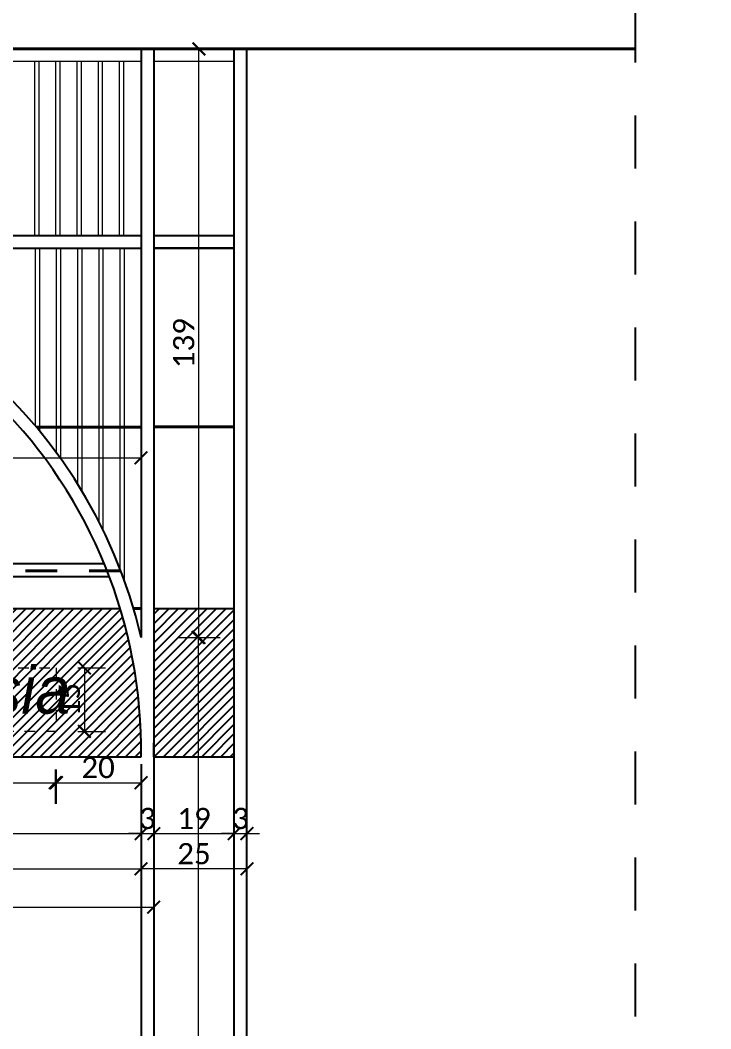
# Model space of a CAD drawing. Header units: centimetres. Extents: x -26724 to 60145, y -23645 to 6771.
# Drawn here: x -529.8 to -366.7, y 527.1 to 765.1 of the extents above; entities that cross this region are included whole.
import ezdxf

# ---------------------------------------------------------------- set-up
doc = ezdxf.new("R2010")
doc.units = ezdxf.units.CM
doc.linetypes.add('DALEKOVOD_VN', pattern=[5, 2.5, -2.5])
for name, color, linetype, lineweight in [('2.IZGLED', 7, 'Continuous', 13), ('4.KOTE', 88, 'Continuous', 15), ('zid', 7, 'Continuous', 40)]:
    doc.layers.add(name, color=color, linetype=linetype, lineweight=lineweight)
doc.layers.add('3.IZGLED 2', color=7, linetype='Continuous', lineweight=9, true_color=0x4a4a4a)
doc.styles.get("Standard").update_dxf_attribs({"font": 'calibri.ttf'})
doc.dimstyles.new('ja 1 30 izgledi zidova', dxfattribs={"dimtxt": 5, "dimasz": 3, "dimexe": 5, "dimexo": 5, "dimgap": 1, "dimtad": 1, "dimdec": 0, "dimtxsty": 'Standard', "dimblk": 'ARCHTICK', "dimcen": 2.5, "dimclrd": 256, "dimclrt": 7, "dimadec": 0, "dimazin": 0, "dimtfac": 1, "dimtdec": 0, "dimtix": 1, "dimtmove": 1, "dimatfit": 3, "dimldrblk": 'ARCHTICK', "dimfxl": 5, "dimfxlon": 1, "dimlwd": 0, "dimlwe": 9, "dimarcsym": 0})
doc.dimstyles.new('ja 1 50', dxfattribs={"dimtxt": 10, "dimasz": 5, "dimexe": 5, "dimexo": 5, "dimgap": 1, "dimtad": 1, "dimdec": 0, "dimtxsty": 'Standard', "dimblk": 'ARCHTICK', "dimcen": 2.5, "dimclrd": 256, "dimclrt": 7, "dimadec": 0, "dimazin": 0, "dimtfac": 1, "dimtdec": 0, "dimtix": 1, "dimtmove": 1, "dimatfit": 3, "dimldrblk": 'ARCHTICK', "dimfxl": 10, "dimfxlon": 1, "dimlwd": 0, "dimlwe": 9, "dimarcsym": 0})
pattern_1 = [(45, (-7201.4149, 329.1335), (-1.122532, 1.122532), [])]

# ---------------------------------------------------------------- blocks, each defined once
blk = doc.blocks.new('_ArchTick')
at = {"color": 0, "linetype": 'ByBlock', "const_width": 0.15}
blk.add_lwpolyline([(-0.5, -0.5), (0.5, 0.5)], dxfattribs=at)
blk = doc.blocks.new('*D578')
at = {"layer": '4.KOTE', "color": 0, "lineweight": 9, "transparency": 16777216}
for p, q in [((-1064.13, 664.26), (-1064.13, 656.81)), ((-501.22, 662.94), (-501.22, 656.81))]:
    blk.add_line(p, q, dxfattribs=at)
at = {"layer": '4.KOTE', "lineweight": 0, "transparency": 16777216}
blk.add_line((-1064.13, 661.81), (-501.22, 661.81), dxfattribs=at)
at = {"layer": 'Defpoints', "color": 0, "transparency": 16777216}
for p in [(-1064.13, 669.26), (-501.22, 667.29, -13.5), (-501.22, 661.81)]:
    blk.add_point(p, dxfattribs=at)
at = {"layer": '4.KOTE', "lineweight": 0, "transparency": 16777216, "xscale": 3, "yscale": 3, "zscale": 3, "rotation": 180}
blk.add_blockref('_ArchTick', (-1064.13, 661.81), dxfattribs=at)
at = {"layer": '4.KOTE', "lineweight": 0, "transparency": 16777216, "xscale": 3, "yscale": 3, "zscale": 3}
blk.add_blockref('_ArchTick', (-501.22, 661.81), dxfattribs=at)
at = {"layer": '4.KOTE', "color": 7, "transparency": 16777216, "insert": (-782.67, 665.37), "char_height": 5, "attachment_point": 5}
blk.add_mtext('563', dxfattribs=at)
blk = doc.blocks.new('*D579')
at = {"layer": '4.KOTE', "color": 0, "lineweight": 9, "transparency": 16777216}
for p, q in [((-1064.22, 566.93), (-1064.22, 559.87)), ((-501.22, 567.74), (-501.22, 559.87))]:
    blk.add_line(p, q, dxfattribs=at)
at = {"layer": '4.KOTE', "lineweight": 0, "transparency": 16777216}
blk.add_line((-1064.22, 564.87), (-501.22, 564.87), dxfattribs=at)
at = {"layer": 'Defpoints', "color": 0, "transparency": 16777216}
for p in [(-501.22, 577.1, -13.5), (-1064.22, 573.33, -13.5), (-501.22, 564.87)]:
    blk.add_point(p, dxfattribs=at)
at = {"layer": '4.KOTE', "lineweight": 0, "transparency": 16777216, "xscale": 3, "yscale": 3, "zscale": 3, "rotation": 180}
blk.add_blockref('_ArchTick', (-1064.22, 564.87), dxfattribs=at)
at = {"layer": '4.KOTE', "lineweight": 0, "transparency": 16777216, "xscale": 3, "yscale": 3, "zscale": 3}
blk.add_blockref('_ArchTick', (-501.22, 564.87), dxfattribs=at)
at = {"layer": '4.KOTE', "color": 7, "transparency": 16777216, "insert": (-782.72, 568.43), "char_height": 5, "attachment_point": 5}
blk.add_mtext('563', dxfattribs=at)
blk = doc.blocks.new('*D745')
at = {"layer": '4.KOTE', "color": 0, "lineweight": 9, "transparency": 16777216}
for p, q in [((-501.22, 574.92), (-501.22, 578.18)), ((-735.22, 576.82), (-735.22, 568.18))]:
    blk.add_line(p, q, dxfattribs=at)
at = {"layer": '4.KOTE', "lineweight": 0, "transparency": 16777216}
blk.add_line((-735.22, 573.18), (-501.22, 573.18), dxfattribs=at)
at = {"layer": 'Defpoints', "color": 0, "transparency": 16777216}
for p in [(-735.22, 591.33, -13.5), (-501.22, 573.18, -13.5), (-501.22, 573.18)]:
    blk.add_point(p, dxfattribs=at)
at = {"layer": '4.KOTE', "lineweight": 0, "transparency": 16777216, "xscale": 3, "yscale": 3, "zscale": 3, "rotation": 180}
blk.add_blockref('_ArchTick', (-735.22, 573.18), dxfattribs=at)
at = {"layer": '4.KOTE', "lineweight": 0, "transparency": 16777216, "xscale": 3, "yscale": 3, "zscale": 3}
blk.add_blockref('_ArchTick', (-501.22, 573.18), dxfattribs=at)
at = {"layer": '4.KOTE', "color": 7, "transparency": 16777216, "insert": (-618.22, 576.75), "char_height": 5, "attachment_point": 5}
blk.add_mtext('234', dxfattribs=at)
blk = doc.blocks.new('*D746')
at = {"layer": '4.KOTE', "color": 0, "lineweight": 9, "transparency": 16777216}
for p, q in [((-501.22, 574.92), (-501.22, 578.18)), ((-498.22, 571.45), (-498.22, 568.18))]:
    blk.add_line(p, q, dxfattribs=at)
at = {"layer": '4.KOTE', "lineweight": 0, "transparency": 16777216}
for p, q in [((-501.22, 573.18), (-504.22, 573.18)), ((-501.22, 573.18), (-498.22, 573.18)), ((-498.22, 573.18), (-495.22, 573.18))]:
    blk.add_line(p, q, dxfattribs=at)
at = {"layer": 'Defpoints', "color": 0, "transparency": 16777216}
for p in [(-501.22, 573.18, -13.5), (-498.22, 573.18, -13.5), (-498.22, 573.18)]:
    blk.add_point(p, dxfattribs=at)
at = {"layer": '4.KOTE', "lineweight": 0, "transparency": 16777216, "xscale": 3, "yscale": 3, "zscale": 3}
blk.add_blockref('_ArchTick', (-501.22, 573.18), dxfattribs=at)
at = {"layer": '4.KOTE', "lineweight": 0, "transparency": 16777216, "xscale": 3, "yscale": 3, "zscale": 3, "rotation": 180}
blk.add_blockref('_ArchTick', (-498.22, 573.18), dxfattribs=at)
at = {"layer": '4.KOTE', "color": 7, "transparency": 16777216, "insert": (-499.72, 576.75), "char_height": 5, "attachment_point": 5}
blk.add_mtext('3', dxfattribs=at)
blk = doc.blocks.new('*D747')
at = {"layer": '4.KOTE', "color": 0, "lineweight": 9, "transparency": 16777216}
for p, q in [((-479.22, 574.92), (-479.22, 578.18)), ((-498.22, 571.45), (-498.22, 568.18))]:
    blk.add_line(p, q, dxfattribs=at)
at = {"layer": '4.KOTE', "lineweight": 0, "transparency": 16777216}
blk.add_line((-498.22, 573.18), (-479.22, 573.18), dxfattribs=at)
at = {"layer": 'Defpoints', "color": 0, "transparency": 16777216}
for p in [(-498.22, 573.18, -13.5), (-479.22, 573.18, -13.5), (-479.22, 573.18)]:
    blk.add_point(p, dxfattribs=at)
at = {"layer": '4.KOTE', "lineweight": 0, "transparency": 16777216, "xscale": 3, "yscale": 3, "zscale": 3, "rotation": 180}
blk.add_blockref('_ArchTick', (-498.22, 573.18), dxfattribs=at)
at = {"layer": '4.KOTE', "lineweight": 0, "transparency": 16777216, "xscale": 3, "yscale": 3, "zscale": 3}
blk.add_blockref('_ArchTick', (-479.22, 573.18), dxfattribs=at)
at = {"layer": '4.KOTE', "color": 7, "transparency": 16777216, "insert": (-488.72, 576.75), "char_height": 5, "attachment_point": 5}
blk.add_mtext('19', dxfattribs=at)
blk = doc.blocks.new('*D748')
at = {"layer": '4.KOTE', "color": 0, "lineweight": 9, "transparency": 16777216}
for p, q in [((-479.22, 574.92), (-479.22, 578.18)), ((-476.22, 574.92), (-476.22, 578.18))]:
    blk.add_line(p, q, dxfattribs=at)
at = {"layer": '4.KOTE', "lineweight": 0, "transparency": 16777216}
for p, q in [((-479.22, 573.18), (-482.22, 573.18)), ((-479.22, 573.18), (-476.22, 573.18)), ((-476.22, 573.18), (-473.22, 573.18))]:
    blk.add_line(p, q, dxfattribs=at)
at = {"layer": 'Defpoints', "color": 0, "transparency": 16777216}
for p in [(-479.22, 573.18, -13.5), (-476.22, 573.18, -13.5), (-476.22, 573.18)]:
    blk.add_point(p, dxfattribs=at)
at = {"layer": '4.KOTE', "lineweight": 0, "transparency": 16777216, "xscale": 3, "yscale": 3, "zscale": 3}
blk.add_blockref('_ArchTick', (-479.22, 573.18), dxfattribs=at)
at = {"layer": '4.KOTE', "lineweight": 0, "transparency": 16777216, "xscale": 3, "yscale": 3, "zscale": 3, "rotation": 180}
blk.add_blockref('_ArchTick', (-476.22, 573.18), dxfattribs=at)
at = {"layer": '4.KOTE', "color": 7, "transparency": 16777216, "insert": (-477.72, 576.75), "char_height": 5, "attachment_point": 5}
blk.add_mtext('3', dxfattribs=at)
blk = doc.blocks.new('*D760')
at = {"layer": '4.KOTE', "color": 0, "lineweight": 9, "transparency": 16777216}
for p, q in [((-501.22, 564.87), (-501.22, 559.87)), ((-476.22, 565.11), (-476.22, 559.87))]:
    blk.add_line(p, q, dxfattribs=at)
at = {"layer": '4.KOTE', "lineweight": 0, "transparency": 16777216}
blk.add_line((-476.22, 564.87), (-501.22, 564.87), dxfattribs=at)
at = {"layer": 'Defpoints', "color": 0, "transparency": 16777216}
for p in [(-501.22, 568.19), (-476.22, 568.19, -13.5), (-501.22, 564.87)]:
    blk.add_point(p, dxfattribs=at)
at = {"layer": '4.KOTE', "lineweight": 0, "transparency": 16777216, "xscale": 3, "yscale": 3, "zscale": 3, "rotation": 180}
blk.add_blockref('_ArchTick', (-501.22, 564.87), dxfattribs=at)
at = {"layer": '4.KOTE', "lineweight": 0, "transparency": 16777216, "xscale": 3, "yscale": 3, "zscale": 3}
blk.add_blockref('_ArchTick', (-476.22, 564.87), dxfattribs=at)
at = {"layer": '4.KOTE', "color": 7, "transparency": 16777216, "insert": (-488.72, 568.43), "char_height": 5, "attachment_point": 5}
blk.add_mtext('25', dxfattribs=at)
blk = doc.blocks.new('*D769')
at = {"layer": '4.KOTE', "color": 0, "lineweight": 9, "transparency": 16777216}
for p, q in [((-521.51, 588.31), (-521.51, 580.2)), ((-501.22, 585.68), (-501.22, 580.2))]:
    blk.add_line(p, q, dxfattribs=at)
at = {"layer": '4.KOTE', "lineweight": 0, "transparency": 16777216}
blk.add_line((-521.51, 585.2), (-501.22, 585.2), dxfattribs=at)
at = {"layer": 'Defpoints', "color": 0, "transparency": 16777216}
for p in [(-521.51, 598.9, -13.5), (-501.22, 589.04, -13.5), (-501.22, 585.2)]:
    blk.add_point(p, dxfattribs=at)
at = {"layer": '4.KOTE', "lineweight": 0, "transparency": 16777216, "xscale": 3, "yscale": 3, "zscale": 3, "rotation": 180}
blk.add_blockref('_ArchTick', (-521.51, 585.2), dxfattribs=at)
at = {"layer": '4.KOTE', "lineweight": 0, "transparency": 16777216, "xscale": 3, "yscale": 3, "zscale": 3}
blk.add_blockref('_ArchTick', (-501.22, 585.2), dxfattribs=at)
at = {"layer": '4.KOTE', "color": 7, "transparency": 16777216, "insert": (-511.36, 588.76), "char_height": 5, "attachment_point": 5}
blk.add_mtext('20', dxfattribs=at)
blk = doc.blocks.new('*D770')
at = {"layer": '4.KOTE', "color": 0, "lineweight": 9, "transparency": 16777216}
for p, q in [((-575.22, 588.31), (-575.22, 580.2)), ((-521.22, 588.31), (-521.22, 580.2))]:
    blk.add_line(p, q, dxfattribs=at)
at = {"layer": '4.KOTE', "lineweight": 0, "transparency": 16777216}
blk.add_line((-575.22, 585.2), (-521.22, 585.2), dxfattribs=at)
at = {"layer": 'Defpoints', "color": 0, "transparency": 16777216}
for p in [(-575.22, 598.9, -13.5), (-521.22, 598.9, -13.5), (-521.22, 585.2)]:
    blk.add_point(p, dxfattribs=at)
at = {"layer": '4.KOTE', "lineweight": 0, "transparency": 16777216, "xscale": 3, "yscale": 3, "zscale": 3, "rotation": 180}
blk.add_blockref('_ArchTick', (-575.22, 585.2), dxfattribs=at)
at = {"layer": '4.KOTE', "lineweight": 0, "transparency": 16777216, "xscale": 3, "yscale": 3, "zscale": 3}
blk.add_blockref('_ArchTick', (-521.22, 585.2), dxfattribs=at)
at = {"layer": '4.KOTE', "color": 7, "transparency": 16777216, "insert": (-548.22, 588.74), "char_height": 5, "attachment_point": 5}
blk.add_mtext('54', dxfattribs=at)
blk = doc.blocks.new('*D771')
at = {"layer": '4.KOTE', "color": 0, "lineweight": 9, "transparency": 16777216}
for p, q in [((-516.11, 612.29), (-509.58, 612.29)), ((-516.11, 597.29), (-509.58, 597.29))]:
    blk.add_line(p, q, dxfattribs=at)
at = {"layer": '4.KOTE', "lineweight": 0, "transparency": 16777216}
blk.add_line((-514.58, 612.29), (-514.58, 597.29), dxfattribs=at)
at = {"layer": 'Defpoints', "color": 0, "transparency": 16777216}
for p in [(-521.22, 612.29, -13.5), (-521.22, 597.29, -13.5), (-514.58, 597.29)]:
    blk.add_point(p, dxfattribs=at)
at = {"layer": '4.KOTE', "lineweight": 0, "transparency": 16777216, "xscale": 3, "yscale": 3, "zscale": 3}
for p, rotation in [((-514.58, 612.29), 90), ((-514.58, 597.29), 270)]:
    blk.add_blockref('_ArchTick', p, dxfattribs=dict(at, rotation=rotation))
at = {"layer": '4.KOTE', "color": 7, "transparency": 16777216, "insert": (-518.12, 604.79), "char_height": 5, "attachment_point": 5, "rotation": 90}
blk.add_mtext('15', dxfattribs=at)
blk = doc.blocks.new('*D775')
at = {"layer": '4.KOTE', "color": 0, "lineweight": 9, "transparency": 16777216}
for p, q in [((-1067.22, 554.86), (-1067.22, 560.83)), ((-498.22, 554.86), (-498.22, 560.83))]:
    blk.add_line(p, q, dxfattribs=at)
at = {"layer": '4.KOTE', "lineweight": 0, "transparency": 16777216}
blk.add_line((-1067.22, 555.83), (-498.22, 555.83), dxfattribs=at)
at = {"layer": 'Defpoints', "color": 0, "transparency": 16777216}
for p in [(-498.22, 555.83), (-1067.22, 550.79, -13.5), (-498.22, 550.79, -13.5)]:
    blk.add_point(p, dxfattribs=at)
at = {"layer": '4.KOTE', "lineweight": 0, "transparency": 16777216, "xscale": 3, "yscale": 3, "zscale": 3, "rotation": 180}
blk.add_blockref('_ArchTick', (-1067.22, 555.83), dxfattribs=at)
at = {"layer": '4.KOTE', "lineweight": 0, "transparency": 16777216, "xscale": 3, "yscale": 3, "zscale": 3}
blk.add_blockref('_ArchTick', (-498.22, 555.83), dxfattribs=at)
at = {"layer": '4.KOTE', "color": 7, "transparency": 16777216, "insert": (-782.72, 559.39), "char_height": 5, "attachment_point": 5}
blk.add_mtext('569', dxfattribs=at)
blk = doc.blocks.new('*D826')
at = {"layer": '4.KOTE', "color": 0, "lineweight": 9, "transparency": 16777216}
for p, q in [((-492.37, 619.47), (-482.76, 619.47)), ((-492.37, 386.29), (-482.76, 386.29))]:
    blk.add_line(p, q, dxfattribs=at)
at = {"layer": '4.KOTE', "lineweight": 0, "transparency": 16777216}
blk.add_line((-487.76, 619.47), (-487.76, 386.29), dxfattribs=at)
at = {"layer": 'Defpoints', "color": 0, "transparency": 16777216}
for p in [(-529.72, 619.47, -13.5), (-529.72, 386.29, -13.5), (-487.76, 386.29)]:
    blk.add_point(p, dxfattribs=at)
at = {"layer": '4.KOTE', "lineweight": 0, "transparency": 16777216, "xscale": 3, "yscale": 3, "zscale": 3}
for p, rotation in [((-487.76, 619.47), 90), ((-487.76, 386.29), 270)]:
    blk.add_blockref('_ArchTick', p, dxfattribs=dict(at, rotation=rotation))
at = {"layer": '4.KOTE', "color": 7, "transparency": 16777216, "insert": (-491.32, 502.88), "char_height": 5, "attachment_point": 5, "rotation": 90}
blk.add_mtext('233', dxfattribs=at)
blk = doc.blocks.new('*D827')
at = {"layer": '4.KOTE', "color": 0, "lineweight": 9, "transparency": 16777216}
for p, q in [((-490.66, 758.29), (-482.56, 758.29)), ((-490.66, 619.47), (-482.56, 619.47))]:
    blk.add_line(p, q, dxfattribs=at)
at = {"layer": '4.KOTE', "lineweight": 0, "transparency": 16777216}
blk.add_line((-487.56, 619.47), (-487.56, 758.29), dxfattribs=at)
at = {"layer": 'Defpoints', "color": 0, "transparency": 16777216}
for p in [(-501.22, 758.29, -13.5), (-487.56, 758.29), (-501.22, 619.47, -13.5)]:
    blk.add_point(p, dxfattribs=at)
at = {"layer": '4.KOTE', "lineweight": 0, "transparency": 16777216, "xscale": 3, "yscale": 3, "zscale": 3}
for p, rotation in [((-487.56, 758.29), 90), ((-487.56, 619.47), 270)]:
    blk.add_blockref('_ArchTick', p, dxfattribs=dict(at, rotation=rotation))
at = {"layer": '4.KOTE', "color": 7, "transparency": 16777216, "insert": (-491.13, 688.88), "char_height": 5, "attachment_point": 5, "rotation": 90}
blk.add_mtext('139', dxfattribs=at)
blk = doc.blocks.new('*D1820')
at = {"layer": '4.KOTE', "color": 0, "lineweight": 9, "transparency": 16777216}
for p, q in [((-12416.28, 713.89), (-12431.28, 713.89)), ((-12416.28, 573.89), (-12431.28, 573.89))]:
    blk.add_line(p, q, dxfattribs=at)
at = {"layer": '4.KOTE', "lineweight": 0, "transparency": 16777216}
blk.add_line((-12426.28, 713.89), (-12426.28, 573.89), dxfattribs=at)
at = {"layer": 'Defpoints', "color": 0, "transparency": 16777216}
for p in [(-12402.55, 713.89), (-12426.28, 573.89), (0, 573.89, 13.5)]:
    blk.add_point(p, dxfattribs=at)
at = {"layer": '4.KOTE', "lineweight": 0, "transparency": 16777216, "xscale": 5, "yscale": 5, "zscale": 5}
for p, rotation in [((-12426.28, 713.89), 90), ((-12426.28, 573.89), 270)]:
    blk.add_blockref('_ArchTick', p, dxfattribs=dict(at, rotation=rotation))
at = {"layer": '4.KOTE', "color": 7, "transparency": 16777216, "insert": (-12432.4, 643.89), "char_height": 10, "attachment_point": 5, "rotation": 90}
blk.add_mtext('140', dxfattribs=at)
blk = doc.blocks.new('*D2096')
at = {"layer": '4.KOTE', "color": 0, "lineweight": 9, "transparency": 16777216}
for p, q in [((-19851.49, 761.85), (-19866.49, 761.85)), ((-19854.88, 611.85), (-19866.49, 611.85))]:
    blk.add_line(p, q, dxfattribs=at)
at = {"layer": '4.KOTE', "lineweight": 0, "transparency": 16777216}
blk.add_line((-19861.49, 761.85), (-19861.49, 611.85), dxfattribs=at)
at = {"layer": 'Defpoints', "color": 0, "transparency": 16777216}
for p in [(0, 761.85, 13.5), (-19861.49, 611.85), (-19849.98, 611.85, 13.5)]:
    blk.add_point(p, dxfattribs=at)
at = {"layer": '4.KOTE', "lineweight": 0, "transparency": 16777216, "xscale": 5, "yscale": 5, "zscale": 5}
for p, rotation in [((-19861.49, 761.85), 90), ((-19861.49, 611.85), 270)]:
    blk.add_blockref('_ArchTick', p, dxfattribs=dict(at, rotation=rotation))
at = {"layer": '4.KOTE', "color": 7, "transparency": 16777216, "insert": (-19867.61, 686.85), "char_height": 10, "attachment_point": 5, "rotation": 90}
blk.add_mtext('150', dxfattribs=at)

msp = doc.modelspace()

# ---------------------------------------------------------------- hatches: boundary and pattern name
at = {"true_color": 0x636466}
h = msp.add_hatch(dxfattribs=at)
h.set_pattern_fill('ANSI31', color=251, scale=0.5)
h.set_pattern_definition(pattern_1)
h.paths.add_polyline_path([(-506.13, 626.33), (-730.3, 626.33, 0.077048), (-735.21, 591.33), (-501.22, 591.33, 0.077048)])
h = msp.add_hatch(dxfattribs=at)
h.set_pattern_fill('ANSI31', color=251, scale=0.5)
h.set_pattern_definition(pattern_1)
h.paths.add_polyline_path([(-479.22, 626.29), (-498.22, 626.29), (-498.22, 594.6, -0.006888), (-498.21, 591.33), (-479.22, 591.33)])

# ---------------------------------------------------------------- linework, layer by layer
at = {"linetype": 'DALEKOVOD_VN', "ltscale": 5}
msp.add_line((-384.59, 842.57, -13.5), (-384.59, 326.53, -13.5), dxfattribs=at)
for p, q in [((-501.22, 758.29, -13.5), (-501.22, 714.29, -13.5)), ((-498.22, 758.29, -13.5), (-498.22, 714.29, -13.5)), ((-479.22, 714.29, -13.5), (-479.22, 758.29, -13.5)), ((-476.22, 496.29, -13.5), (-476.22, 758.29, -13.5)), ((-1064.22, 714.29, -13.5), (-501.22, 714.29, -13.5)), ((-501.22, 714.29, -13.5), (-501.22, 619.47, -13.5)), ((-498.22, 714.29, -13.5), (-498.22, 586.33, -13.5)), ((-498.22, 714.29, -13.5), (-479.22, 714.29, -13.5)), ((-479.22, 496.29, -13.5), (-479.22, 714.29, -13.5)), ((-1064.22, 711.29, -13.5), (-501.22, 711.29, -13.5)), ((-479.22, 711.29, -13.5), (-498.22, 711.29, -13.5)), ((-498.22, 711.29, -13.5), (-479.22, 711.29, -13.5)), ((-498.22, 706.29, -13.5), (-498.22, 496.29, -13.5)), ((-526.09, 669.26), (-501.22, 669.26)), ((-525.84, 668.96), (-501.22, 668.96)), ((-479.22, 669.26), (-498.22, 669.26)), ((-479.22, 668.96), (-498.22, 668.96)), ((-730.3, 626.29, -13.5), (-506.13, 626.29, -13.5)), ((-503, 626.29, -13.5), (-501.22, 626.29, -13.5)), ((-498.22, 626.29, -13.5), (-479.22, 626.29, -13.5)), ((-1064.22, 591.29, -13.5), (-501.22, 591.29, -13.5)), ((-498.22, 591.33, -13.5), (-479.22, 591.33, -13.5)), ((-501.22, 589.57, -13.5), (-501.22, 496.29, -13.5))]:
    msp.add_line(p, q)
at = {"color": 253, "true_color": 0x9898cc}
for p, q in [((-509.86, 636.79, -13.5), (-726.57, 636.79, -13.5)), ((-508.68, 633.79, -13.5), (-727.75, 633.79, -13.5))]:
    msp.add_line(p, q, dxfattribs=at)
for radius, start, end in [(118.36, 12.9525, 90.7995), (115.36, 359.2005, 90.7995), (118.36, 359.2005, 0.7995)]:
    msp.add_arc((-616.56, 592.94, -13.5), radius, start, end)
at = {"layer": '2.IZGLED'}
for p, q in [((-501.22, 755.29, -13.5), (-685.72, 755.29, -13.5)), ((-479.22, 755.29, -13.5), (-498.22, 755.29, -13.5))]:
    msp.add_line(p, q, dxfattribs=at)
at = {"layer": '3.IZGLED 2'}
for p, q in [((-526.3, 714.29, -13.5), (-526.3, 755.29, -13.5)), ((-525.3, 714.29, -13.5), (-525.3, 755.29, -13.5)), ((-521.3, 714.29, -13.5), (-521.3, 755.29, -13.5)), ((-520.3, 714.29, -13.5), (-520.3, 755.29, -13.5)), ((-516.3, 714.29, -13.5), (-516.3, 755.29, -13.5)), ((-515.3, 714.29, -13.5), (-515.3, 755.29, -13.5)), ((-511.3, 714.29, -13.5), (-511.3, 755.29, -13.5)), ((-510.3, 714.29, -13.5), (-510.3, 755.29, -13.5)), ((-506.3, 714.29, -13.5), (-506.3, 755.29, -13.5)), ((-505.3, 714.29, -13.5), (-505.3, 755.29, -13.5)), ((-526.22, 711.29, -13.5), (-526.22, 669.41, -13.5)), ((-525.22, 711.29, -13.5), (-525.22, 668.21, -13.5)), ((-521.22, 711.29, -13.5), (-521.22, 663.07, -13.5)), ((-520.22, 711.29, -13.5), (-520.22, 661.69, -13.5)), ((-516.22, 711.29, -13.5), (-516.22, 655.71, -13.5)), ((-515.22, 711.29, -13.5), (-515.22, 654.08, -13.5)), ((-511.22, 711.29, -13.5), (-511.22, 646.9, -13.5)), ((-510.22, 711.29, -13.5), (-510.22, 644.9, -13.5)), ((-506.22, 711.29, -13.5), (-506.22, 635.75, -13.5)), ((-505.22, 711.29, -13.5), (-505.22, 633.08, -13.5))]:
    msp.add_line(p, q, dxfattribs=at)
at = {"layer": '4.KOTE', "linetype": 'DALEKOVOD_VN', "elevation": -13.5}
msp.add_lwpolyline([(-521.22, 597.29), (-575.22, 597.29), (-575.22, 612.29), (-521.22, 612.29), (-521.22, 597.29)], dxfattribs=at)
at = {"layer": 'zid'}
msp.add_line((-384.59, 758.29, -13.5), (-685.72, 758.29, -13.5), dxfattribs=at)
at = {"layer": 'zid', "color": 1, "linetype": 'DALEKOVOD_VN', "ltscale": 3}
for p, q in [((-505.99, 635.16, -13.5), (-730.44, 635.16, -13.5)), ((-503, 626.29, -13.5), (-501.22, 626.29, -13.5))]:
    msp.add_line(p, q, dxfattribs=at)

# ---------------------------------------------------------------- texts
at = {"color": 7, "true_color": 0xffffff, "insert": (-569.88, 612.59, -32.22), "char_height": 11.0919, "attachment_point": 1}
msp.add_mtext_dynamic_manual_height_columns('{\\fBell MT|b0|i1|c0|p18;fantasia}', width=505.2206, gutter_width=12.5, heights=[0], dxfattribs=at)

# ---------------------------------------------------------------- dimensions: what is measured, and where the dimension line sits
at = {"layer": '4.KOTE'}
for base, p1, p2, dimstyle, picture, middle in [((-19861.49, 611.85), (0, 761.85, 13.5), (-19849.98, 611.85, 13.5), 'ja 1 50', '*D2096', (-19867.61, 686.85)), ((-487.56, 758.29), (-501.22, 619.47, -13.5), (-501.22, 758.29, -13.5), 'ja 1 30 izgledi zidova', '*D827', (-491.13, 688.88)), ((-12426.28, 573.89), (-12402.55, 713.89), (0, 573.89, 13.5), 'ja 1 50', '*D1820', (-12432.4, 643.89)), ((-487.76, 386.29), (-529.72, 619.47, -13.5), (-529.72, 386.29, -13.5), 'ja 1 30 izgledi zidova', '*D826', (-491.32, 502.88)), ((-514.58, 597.29), (-521.22, 612.29, -13.5), (-521.22, 597.29, -13.5), 'ja 1 30 izgledi zidova', '*D771', (-518.12, 604.79))]:
    dim = msp.add_linear_dim(base=base, p1=p1, p2=p2, angle=90, dimstyle=dimstyle, dxfattribs=at)
    dim.commit()
    dim.dimension.update_dxf_attribs({"geometry": picture, "text_midpoint": middle})
for base, p1, p2, picture, middle in [((-501.22, 661.81), (-1064.13, 669.26), (-501.22, 667.29, -13.5), '*D578', (-782.67, 665.37)), ((-521.22, 585.2), (-575.22, 598.9, -13.5), (-521.22, 598.9, -13.5), '*D770', (-548.22, 588.74)), ((-501.22, 585.2), (-521.51, 598.9, -13.5), (-501.22, 589.04, -13.5), '*D769', (-511.36, 588.76)), ((-501.22, 573.18), (-735.22, 591.33, -13.5), (-501.22, 573.18, -13.5), '*D745', (-618.22, 576.75)), ((-498.22, 573.18), (-501.22, 573.18, -13.5), (-498.22, 573.18, -13.5), '*D746', (-499.72, 576.75)), ((-479.22, 573.18), (-498.22, 573.18, -13.5), (-479.22, 573.18, -13.5), '*D747', (-488.72, 576.75)), ((-476.22, 573.18), (-479.22, 573.18, -13.5), (-476.22, 573.18, -13.5), '*D748', (-477.72, 576.75)), ((-501.22, 564.87), (-1064.22, 573.33, -13.5), (-501.22, 577.1, -13.5), '*D579', (-782.72, 568.43)), ((-501.22, 564.87), (-476.22, 568.19, -13.5), (-501.22, 568.19), '*D760', (-488.72, 568.43)), ((-498.22, 555.83), (-1067.22, 550.79, -13.5), (-498.22, 550.79, -13.5), '*D775', (-782.72, 559.39))]:
    dim = msp.add_linear_dim(base=base, p1=p1, p2=p2, dimstyle='ja 1 30 izgledi zidova', dxfattribs=at)
    dim.commit()
    dim.dimension.update_dxf_attribs({"geometry": picture, "text_midpoint": middle})

doc.saveas('drawing.dxf')
